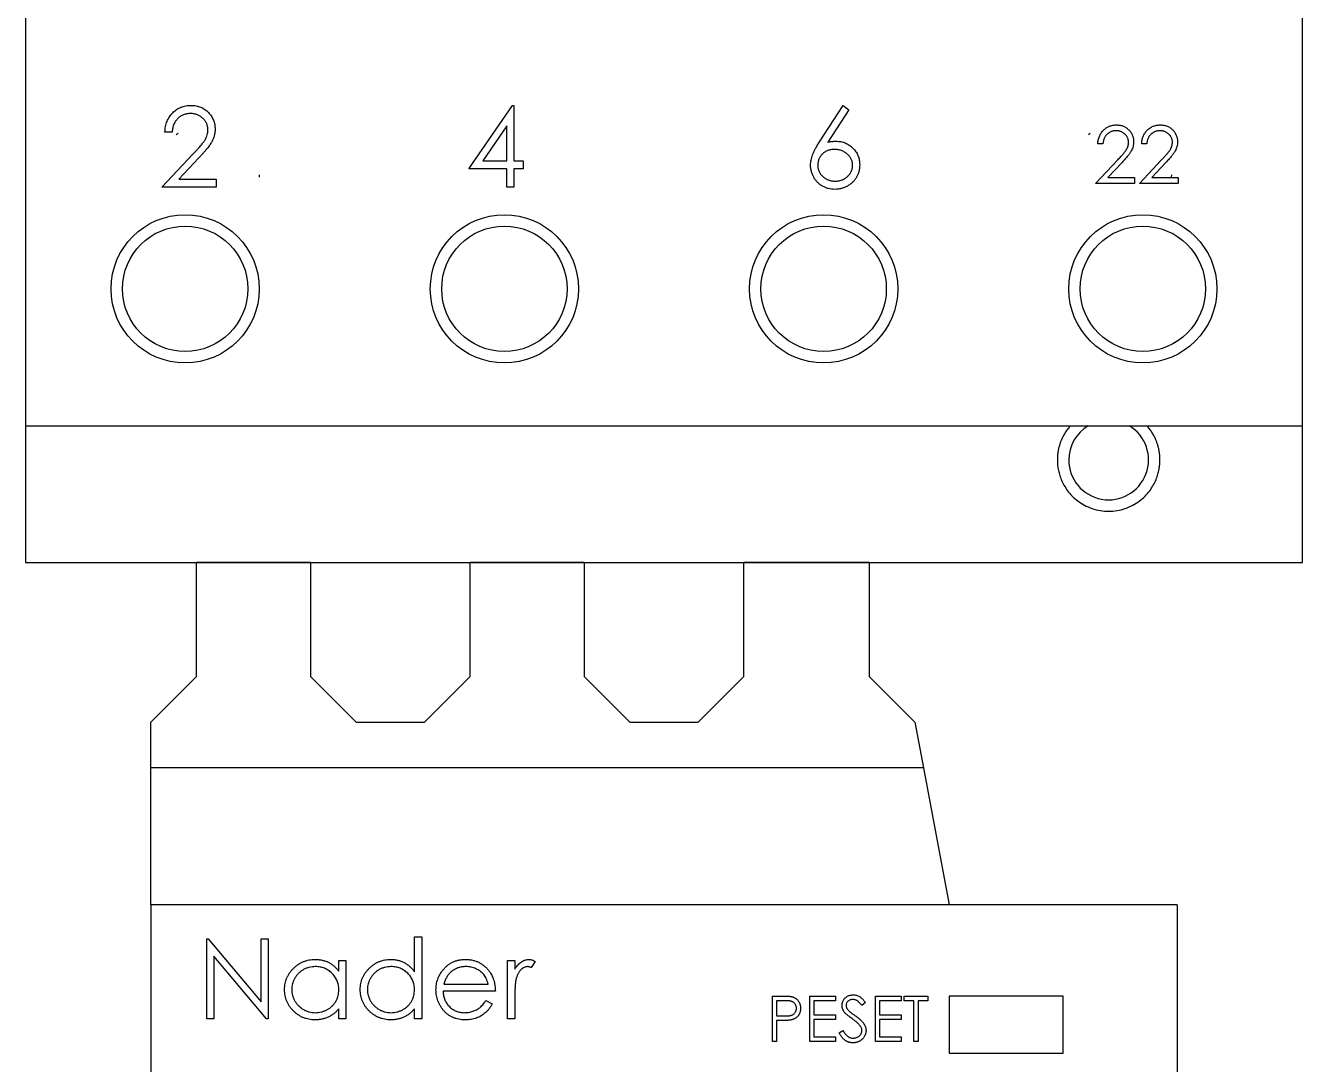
# Model space of a CAD drawing. Extents: x 416820 to 417520, y 334220 to 335520.
# Drawn here: x 417085.1 to 417141.1, y 334726 to 334771.5 of the extents above; entities that cross this region are included whole.
import ezdxf

# ---------------------------------------------------------------- set-up
doc = ezdxf.new("R2010")
doc.units = 0
doc.header["$MEASUREMENT"] = 0
doc.linetypes.add('ACAD_ISO07W100', pattern=[3, 0, -3])
doc.layers.add('PV-1378', color=7, linetype='Continuous')
doc.layers.add('PV-261', color=7, linetype='Continuous')

# ---------------------------------------------------------------- blocks, each defined once
blk = doc.blocks.new('Manufacturer上海良信PartName接触器SeriesNDC1ShellFrameLimitingCurrentRemarkPartTypeMinCurrent25.1MaxCurrent38Poles3PMinPower0MaxPower0LibType3DelFlgfalseUpdateDate2023-01-0100000')
at = {"linetype": 'ACAD_ISO07W100', "ltscale": 3}
for centre in [(-20, -25), (20, -25)]:
    blk.add_circle(centre, 2.25, dxfattribs=at)
at = {"layer": 'PV-1378'}
for p, q in [((-28, -10), (-28, -36)), ((28, -36), (28, -10)), ((-8.559, -24.741), (-6.648, -21.959)), ((-6.648, -21.959), (-6.585, -21.959)), ((-6.585, -21.959), (-6.585, -24.382)), ((6.819, -23.556), (7.864, -21.959)), ((8.106, -22.149), (7.181, -23.564)), ((7.864, -21.959), (8.106, -22.149)), ((-6.899, -22.862), (-7.942, -24.382)), ((-6.899, -24.382), (-6.899, -22.862)), ((-21.572, -23.126), (-21.886, -23.126)), ((19.25, -23.649), (19.026, -23.649)), ((21.173, -23.649), (20.949, -23.649)), ((-22.021, -25.549), (-20.663, -24.101)), ((-20.395, -24.256), (-21.271, -25.19)), ((-7.942, -24.382), (-6.899, -24.382)), ((-6.585, -24.382), (-6.181, -24.382)), ((-6.181, -24.382), (-6.181, -24.741)), ((18.93, -25.379), (19.899, -24.345)), ((20.091, -24.455), (19.465, -25.123)), ((20.853, -25.379), (21.822, -24.345)), ((22.014, -24.455), (21.388, -25.123)), ((-21.271, -25.19), (-19.642, -25.19)), ((-19.642, -25.19), (-19.642, -25.549)), ((-6.899, -24.741), (-8.559, -24.741)), ((-6.899, -25.549), (-6.899, -24.741)), ((-6.181, -24.741), (-6.585, -24.741)), ((-6.585, -24.741), (-6.585, -25.549)), ((19.465, -25.123), (20.629, -25.123)), ((20.629, -25.123), (20.629, -25.379)), ((21.388, -25.123), (22.552, -25.123)), ((22.552, -25.123), (22.552, -25.379)), ((-19.642, -25.549), (-22.021, -25.549)), ((-6.585, -25.549), (-6.899, -25.549)), ((20.629, -25.379), (18.93, -25.379)), ((22.552, -25.379), (20.853, -25.379)), ((-28, -36), (28, -36)), ((-28, -36), (-28, -42)), ((28, -42), (28, -36)), ((-28, -42), (28, -42))]:
    blk.add_line(p, q, dxfattribs=at)
for centre, radius in [((-21, -30), 3.25), ((-7, -30), 3.25), ((7, -30), 3.25), ((21, -30), 3.25), ((-21, -30), 2.75), ((-7, -30), 2.75), ((7, -30), 2.75), ((21, -30), 2.75)]:
    blk.add_circle(centre, radius, dxfattribs=at)
for start, end in [(121.0027, 180), (180, 58.9973)]:
    blk.add_arc((19.5, -37.5), 1.75, start, end, dxfattribs=at)
for points, knots in [([(-21.886, -23.126), (-21.884, -23.084), (-21.88, -23.002), (-21.861, -22.883), (-21.834, -22.769), (-21.796, -22.661), (-21.749, -22.559), (-21.692, -22.462), (-21.625, -22.371), (-21.549, -22.286), (-21.466, -22.209), (-21.377, -22.143), (-21.283, -22.086), (-21.185, -22.039), (-21.081, -22.004), (-20.973, -21.978), (-20.86, -21.962), (-20.784, -21.96), (-20.745, -21.959)], [0, 0, 0, 0, 0.068791, 0.135103, 0.198979, 0.261904, 0.323495, 0.385195, 0.446969, 0.509765, 0.572251, 0.633405, 0.693251, 0.752583, 0.812579, 0.873275, 0.93555, 1, 1, 1, 1]), ([(-20.761, -22.318), (-20.788, -22.319), (-20.842, -22.32), (-20.921, -22.33), (-20.996, -22.347), (-21.068, -22.37), (-21.136, -22.4), (-21.201, -22.437), (-21.262, -22.48), (-21.32, -22.53), (-21.373, -22.585), (-21.419, -22.647), (-21.46, -22.714), (-21.495, -22.786), (-21.524, -22.863), (-21.546, -22.946), (-21.563, -23.034), (-21.569, -23.095), (-21.572, -23.126)], [0, 0, 0, 0, 0.064439, 0.126547, 0.186887, 0.245878, 0.304041, 0.362191, 0.420976, 0.48066, 0.5406, 0.600689, 0.661936, 0.724443, 0.789038, 0.856314, 0.926352, 1, 1, 1, 1]), ([(-20.001, -23.028), (-20.002, -23.004), (-20.003, -22.957), (-20.014, -22.888), (-20.031, -22.821), (-20.055, -22.757), (-20.087, -22.696), (-20.125, -22.637), (-20.169, -22.58), (-20.221, -22.527), (-20.277, -22.478), (-20.337, -22.435), (-20.4, -22.399), (-20.466, -22.37), (-20.535, -22.347), (-20.608, -22.33), (-20.683, -22.32), (-20.734, -22.319), (-20.761, -22.318)], [0, 0, 0, 0, 0.061965, 0.122122, 0.180988, 0.239933, 0.299906, 0.359989, 0.421776, 0.486576, 0.551535, 0.615018, 0.677259, 0.73973, 0.80305, 0.866495, 0.931973, 1, 1, 1, 1]), ([(-20.745, -21.959), (-20.706, -21.96), (-20.631, -21.962), (-20.521, -21.977), (-20.416, -22.001), (-20.317, -22.034), (-20.224, -22.079), (-20.136, -22.133), (-20.053, -22.195), (-19.979, -22.268), (-19.91, -22.346), (-19.851, -22.43), (-19.8, -22.516), (-19.758, -22.606), (-19.727, -22.7), (-19.704, -22.796), (-19.69, -22.897), (-19.688, -22.965), (-19.687, -23)], [0, 0, 0, 0, 0.0694755, 0.1365168, 0.2007888, 0.2638297, 0.325735, 0.3872907, 0.4495092, 0.5129678, 0.5762752, 0.6375801, 0.6979026, 0.7571721, 0.8165985, 0.8766532, 0.9372896, 1, 1, 1, 1]), ([(19.026, -23.649), (19.027, -23.619), (19.03, -23.56), (19.044, -23.475), (19.063, -23.394), (19.09, -23.317), (19.124, -23.243), (19.164, -23.174), (19.212, -23.109), (19.267, -23.049), (19.326, -22.994), (19.39, -22.946), (19.457, -22.906), (19.527, -22.872), (19.601, -22.847), (19.678, -22.828), (19.758, -22.817), (19.813, -22.816), (19.841, -22.815)], [0, 0, 0, 0, 0.068791, 0.135103, 0.198979, 0.261904, 0.323495, 0.385195, 0.446969, 0.509765, 0.572251, 0.633405, 0.693251, 0.752583, 0.812579, 0.873275, 0.93555, 1, 1, 1, 1]), ([(19.841, -22.815), (19.869, -22.816), (19.923, -22.817), (20.001, -22.828), (20.076, -22.845), (20.147, -22.869), (20.213, -22.901), (20.276, -22.939), (20.335, -22.984), (20.388, -23.036), (20.437, -23.092), (20.479, -23.151), (20.516, -23.213), (20.546, -23.277), (20.568, -23.344), (20.585, -23.413), (20.594, -23.485), (20.596, -23.534), (20.596, -23.558)], [0, 0, 0, 0, 0.069475, 0.136517, 0.200789, 0.26383, 0.325735, 0.387291, 0.449509, 0.512968, 0.576275, 0.63758, 0.697903, 0.757172, 0.816599, 0.876653, 0.93729, 1, 1, 1, 1]), ([(20.949, -23.649), (20.95, -23.619), (20.953, -23.56), (20.967, -23.475), (20.986, -23.394), (21.013, -23.317), (21.047, -23.243), (21.088, -23.174), (21.136, -23.109), (21.19, -23.049), (21.249, -22.994), (21.313, -22.946), (21.38, -22.906), (21.45, -22.872), (21.524, -22.847), (21.601, -22.828), (21.682, -22.817), (21.736, -22.816), (21.764, -22.815)], [0, 0, 0, 0, 0.068791, 0.135103, 0.198979, 0.261904, 0.323495, 0.385195, 0.446969, 0.509765, 0.572251, 0.633405, 0.693251, 0.752583, 0.812579, 0.873275, 0.93555, 1, 1, 1, 1]), ([(21.764, -22.815), (21.792, -22.816), (21.846, -22.817), (21.924, -22.828), (21.999, -22.845), (22.07, -22.869), (22.136, -22.901), (22.199, -22.939), (22.258, -22.984), (22.311, -23.036), (22.36, -23.092), (22.402, -23.151), (22.439, -23.213), (22.469, -23.277), (22.491, -23.344), (22.508, -23.413), (22.517, -23.485), (22.519, -23.534), (22.52, -23.558)], [0, 0, 0, 0, 0.069475, 0.136517, 0.200789, 0.26383, 0.325735, 0.387291, 0.449509, 0.512968, 0.576275, 0.63758, 0.697903, 0.757172, 0.816599, 0.876653, 0.93729, 1, 1, 1, 1]), ([(-20.663, -24.101), (-20.63, -24.066), (-20.567, -24), (-20.477, -23.903), (-20.396, -23.813), (-20.324, -23.731), (-20.262, -23.654), (-20.208, -23.586), (-20.164, -23.523), (-20.116, -23.45), (-20.07, -23.362), (-20.03, -23.253), (-20.006, -23.141), (-20.003, -23.066), (-20.001, -23.028)], [0, 0, 0, 0, 0.110803, 0.212829, 0.306101, 0.390647, 0.466924, 0.534481, 0.593587, 0.644557, 0.7362, 0.825024, 0.911986, 1, 1, 1, 1]), ([(-19.687, -23), (-19.689, -23.049), (-19.692, -23.145), (-19.721, -23.287), (-19.766, -23.425), (-19.82, -23.536), (-19.874, -23.625), (-19.923, -23.698), (-19.981, -23.777), (-20.048, -23.862), (-20.122, -23.952), (-20.205, -24.049), (-20.297, -24.15), (-20.362, -24.22), (-20.395, -24.256)], [0, 0, 0, 0, 0.098702, 0.195672, 0.292422, 0.391343, 0.444462, 0.504229, 0.570352, 0.642546, 0.722288, 0.807921, 0.90047, 1, 1, 1, 1]), ([(19.83, -23.072), (19.81, -23.072), (19.772, -23.073), (19.715, -23.08), (19.662, -23.092), (19.61, -23.109), (19.561, -23.13), (19.515, -23.156), (19.471, -23.187), (19.43, -23.223), (19.393, -23.262), (19.36, -23.306), (19.331, -23.354), (19.305, -23.405), (19.285, -23.461), (19.269, -23.52), (19.257, -23.583), (19.252, -23.626), (19.25, -23.649)], [0, 0, 0, 0, 0.064439, 0.126547, 0.186887, 0.245878, 0.304041, 0.362191, 0.420976, 0.48066, 0.5406, 0.600689, 0.661936, 0.724443, 0.789038, 0.856314, 0.926352, 1, 1, 1, 1]), ([(20.372, -23.578), (20.372, -23.561), (20.371, -23.528), (20.363, -23.478), (20.351, -23.431), (20.334, -23.385), (20.311, -23.341), (20.284, -23.299), (20.252, -23.259), (20.215, -23.221), (20.175, -23.186), (20.132, -23.155), (20.087, -23.129), (20.04, -23.108), (19.991, -23.092), (19.939, -23.08), (19.885, -23.073), (19.848, -23.072), (19.83, -23.072)], [0, 0, 0, 0, 0.061965, 0.122122, 0.180988, 0.239933, 0.299906, 0.359989, 0.421776, 0.486576, 0.551535, 0.615018, 0.677259, 0.73973, 0.80305, 0.866495, 0.931973, 1, 1, 1, 1]), ([(21.753, -23.072), (21.733, -23.072), (21.695, -23.073), (21.638, -23.08), (21.585, -23.092), (21.533, -23.109), (21.484, -23.13), (21.438, -23.156), (21.395, -23.187), (21.354, -23.223), (21.316, -23.262), (21.283, -23.306), (21.254, -23.354), (21.228, -23.405), (21.208, -23.461), (21.192, -23.52), (21.18, -23.583), (21.176, -23.626), (21.173, -23.649)], [0, 0, 0, 0, 0.064439, 0.126547, 0.186887, 0.245878, 0.304041, 0.362191, 0.420976, 0.48066, 0.5406, 0.600689, 0.661936, 0.724443, 0.789038, 0.856314, 0.926352, 1, 1, 1, 1]), ([(22.295, -23.578), (22.295, -23.561), (22.294, -23.528), (22.286, -23.478), (22.274, -23.431), (22.257, -23.385), (22.234, -23.341), (22.207, -23.299), (22.175, -23.259), (22.138, -23.221), (22.098, -23.186), (22.056, -23.155), (22.011, -23.129), (21.963, -23.108), (21.914, -23.092), (21.862, -23.08), (21.808, -23.073), (21.772, -23.072), (21.753, -23.072)], [0, 0, 0, 0, 0.061965, 0.122122, 0.180988, 0.239933, 0.299906, 0.359989, 0.421776, 0.486576, 0.551535, 0.615018, 0.677259, 0.73973, 0.80305, 0.866495, 0.931973, 1, 1, 1, 1]), ([(6.428, -24.573), (6.429, -24.537), (6.432, -24.463), (6.449, -24.352), (6.476, -24.238), (6.506, -24.141), (6.538, -24.062), (6.565, -23.998), (6.598, -23.932), (6.633, -23.862), (6.674, -23.79), (6.718, -23.715), (6.767, -23.637), (6.802, -23.584), (6.819, -23.556)], [0, 0, 0, 0, 0.097818, 0.199726, 0.305276, 0.415811, 0.474472, 0.537274, 0.603657, 0.674299, 0.749834, 0.828598, 0.912378, 1, 1, 1, 1]), ([(7.478, -23.889), (7.451, -23.89), (7.399, -23.891), (7.323, -23.9), (7.25, -23.917), (7.181, -23.938), (7.116, -23.967), (7.056, -24.002), (6.998, -24.044), (6.946, -24.091), (6.898, -24.143), (6.857, -24.198), (6.821, -24.256), (6.792, -24.317), (6.77, -24.38), (6.754, -24.446), (6.745, -24.515), (6.743, -24.562), (6.742, -24.586)], [0, 0, 0, 0, 0.070599, 0.137901, 0.203196, 0.26679, 0.329106, 0.390654, 0.452653, 0.515748, 0.577926, 0.63893, 0.698351, 0.757296, 0.816394, 0.876267, 0.936817, 1, 1, 1, 1]), ([(7.181, -23.564), (7.243, -23.554), (7.363, -23.535), (7.484, -23.531), (7.544, -23.53)], [0, 0, 0, 0, 0.512659, 1, 1, 1, 1]), ([(8.268, -24.586), (8.267, -24.562), (8.266, -24.515), (8.254, -24.446), (8.237, -24.38), (8.212, -24.316), (8.178, -24.256), (8.138, -24.198), (8.091, -24.143), (8.037, -24.091), (7.978, -24.044), (7.915, -24.002), (7.85, -23.967), (7.782, -23.938), (7.71, -23.917), (7.635, -23.9), (7.557, -23.891), (7.505, -23.89), (7.478, -23.889)], [0, 0, 0, 0, 0.061138, 0.119994, 0.178225, 0.236256, 0.294929, 0.354716, 0.41673, 0.480664, 0.545832, 0.609758, 0.672971, 0.736017, 0.799839, 0.864775, 0.931088, 1, 1, 1, 1]), ([(7.544, -23.53), (7.579, -23.531), (7.649, -23.533), (7.752, -23.547), (7.851, -23.57), (7.945, -23.603), (8.035, -23.646), (8.122, -23.697), (8.204, -23.759), (8.281, -23.828), (8.351, -23.905), (8.413, -23.986), (8.466, -24.072), (8.508, -24.163), (8.541, -24.258), (8.565, -24.357), (8.579, -24.461), (8.581, -24.531), (8.582, -24.567)], [0, 0, 0, 0, 0.0652308, 0.1284049, 0.1900671, 0.2509434, 0.3115458, 0.3728628, 0.4350237, 0.4990717, 0.5630911, 0.6255101, 0.68668, 0.7472825, 0.8085635, 0.8707421, 0.934341, 1, 1, 1, 1]), ([(19.899, -24.345), (19.923, -24.32), (19.968, -24.273), (20.032, -24.204), (20.09, -24.139), (20.141, -24.08), (20.186, -24.026), (20.225, -23.977), (20.256, -23.932), (20.29, -23.88), (20.323, -23.817), (20.352, -23.739), (20.369, -23.659), (20.371, -23.606), (20.372, -23.578)], [0, 0, 0, 0, 0.110803, 0.212829, 0.306101, 0.390647, 0.466924, 0.534481, 0.593587, 0.644557, 0.7362, 0.825024, 0.911986, 1, 1, 1, 1]), ([(20.596, -23.558), (20.595, -23.593), (20.593, -23.662), (20.572, -23.764), (20.54, -23.862), (20.502, -23.941), (20.463, -24.005), (20.428, -24.057), (20.387, -24.114), (20.339, -24.174), (20.286, -24.239), (20.227, -24.308), (20.161, -24.38), (20.115, -24.43), (20.091, -24.455)], [0, 0, 0, 0, 0.098702, 0.195672, 0.292422, 0.391343, 0.444462, 0.504229, 0.570352, 0.642546, 0.722288, 0.807921, 0.90047, 1, 1, 1, 1]), ([(21.822, -24.345), (21.846, -24.32), (21.891, -24.273), (21.955, -24.204), (22.013, -24.139), (22.065, -24.08), (22.109, -24.026), (22.148, -23.977), (22.179, -23.932), (22.213, -23.88), (22.246, -23.817), (22.275, -23.739), (22.292, -23.659), (22.294, -23.606), (22.295, -23.578)], [0, 0, 0, 0, 0.110803, 0.212829, 0.306101, 0.390647, 0.466924, 0.534481, 0.593587, 0.644557, 0.7362, 0.825024, 0.911986, 1, 1, 1, 1]), ([(22.52, -23.558), (22.518, -23.593), (22.516, -23.662), (22.495, -23.764), (22.463, -23.862), (22.425, -23.941), (22.386, -24.005), (22.351, -24.057), (22.31, -24.114), (22.262, -24.174), (22.209, -24.239), (22.15, -24.308), (22.084, -24.38), (22.038, -24.43), (22.014, -24.455)], [0, 0, 0, 0, 0.098702, 0.195672, 0.292422, 0.391343, 0.444462, 0.504229, 0.570352, 0.642546, 0.722288, 0.807921, 0.90047, 1, 1, 1, 1]), ([(7.488, -25.639), (7.441, -25.637), (7.348, -25.634), (7.211, -25.607), (7.079, -25.564), (6.953, -25.503), (6.837, -25.427), (6.733, -25.336), (6.642, -25.231), (6.566, -25.112), (6.505, -24.985), (6.46, -24.852), (6.434, -24.714), (6.43, -24.62), (6.428, -24.573)], [0, 0, 0, 0, 0.0843347, 0.1670523, 0.2495661, 0.3327405, 0.4159149, 0.497828, 0.5803726, 0.6646001, 0.7494667, 0.8325102, 0.9156393, 1, 1, 1, 1]), ([(6.742, -24.586), (6.743, -24.609), (6.744, -24.656), (6.755, -24.724), (6.772, -24.79), (6.798, -24.853), (6.828, -24.914), (6.868, -24.97), (6.912, -25.026), (6.965, -25.077), (7.022, -25.125), (7.082, -25.166), (7.145, -25.202), (7.212, -25.23), (7.281, -25.252), (7.353, -25.268), (7.428, -25.278), (7.479, -25.279), (7.505, -25.28)], [0, 0, 0, 0, 0.061842, 0.121262, 0.180746, 0.239231, 0.298308, 0.358183, 0.420359, 0.484792, 0.549938, 0.613718, 0.676681, 0.739154, 0.8022, 0.86674, 0.93205, 1, 1, 1, 1]), ([(8.582, -24.567), (8.581, -24.616), (8.578, -24.712), (8.55, -24.853), (8.507, -24.986), (8.445, -25.111), (8.368, -25.227), (8.274, -25.33), (8.166, -25.422), (8.045, -25.498), (7.914, -25.561), (7.777, -25.606), (7.634, -25.634), (7.537, -25.637), (7.488, -25.639)], [0, 0, 0, 0, 0.085948, 0.169125, 0.250399, 0.33229, 0.413364, 0.494172, 0.576022, 0.660757, 0.745783, 0.830044, 0.914028, 1, 1, 1, 1]), ([(7.505, -25.28), (7.531, -25.279), (7.582, -25.278), (7.657, -25.268), (7.729, -25.252), (7.798, -25.23), (7.865, -25.202), (7.928, -25.167), (7.988, -25.125), (8.045, -25.077), (8.097, -25.026), (8.143, -24.971), (8.181, -24.913), (8.213, -24.853), (8.238, -24.79), (8.255, -24.724), (8.266, -24.656), (8.267, -24.609), (8.268, -24.586)], [0, 0, 0, 0, 0.067962, 0.133283, 0.197835, 0.260892, 0.323377, 0.38635, 0.449638, 0.514795, 0.57924, 0.641814, 0.701359, 0.760727, 0.819222, 0.878716, 0.938147, 1, 1, 1, 1])]:
    blk.add_open_spline(points, degree=3, knots=knots, dxfattribs=at)
for points, weights in [([(17.823, -36), (17.418, -36.453), (17.25, -36.992), (17.25, -37.5)], [0.6, 0.682404531833, 0.815737865167, 1]), ([(21.75, -37.5), (21.75, -36.992), (21.582, -36.453), (21.177, -36)], [1, 0.815737865167, 0.682404531833, 0.6]), ([(17.25, -37.5), (17.25, -42), (21.75, -42), (21.75, -37.5)], [1, 0.333333333333, 0.333333333333, 1])]:
    blk.add_rational_spline(points, weights, degree=3, dxfattribs=at)
blk = doc.blocks.new('Manufacturer上海良信PartName热继电器SeriesNDR2-38ShellFrameLimitingCurrentRemarkPartTypeMinCurrent1MaxCurrent38Poles3PMinPower0MaxPower0LibType3DelFlgfalseUpdateDate2023-01-0100000')
at = {"layer": 'PV-261'}
for p, q in [((-15.5, 32.5), (-20.5, 32.5)), ((-20.5, 27.5), (-20.5, 32.5)), ((-15.5, 32.5), (-15.5, 27.5)), ((-3.5, 32.5), (-8.5, 32.5)), ((-8.5, 27.5), (-8.5, 32.5)), ((-3.5, 32.5), (-3.5, 27.5)), ((9, 32.5), (3.5, 32.5)), ((3.5, 27.5), (3.5, 32.5)), ((9, 32.5), (9, 27.5)), ((-22.5, 25.5), (-20.5, 27.5)), ((-15.5, 27.5), (-13.5, 25.5)), ((-10.5, 25.5), (-8.5, 27.5)), ((-3.5, 27.5), (-1.5, 25.5)), ((1.5, 25.5), (3.5, 27.5)), ((9, 27.5), (11, 25.5)), ((-22.5, 23.5), (-22.5, 25.5)), ((-13.5, 25.5), (-10.5, 25.5)), ((-1.5, 25.5), (1.5, 25.5)), ((11, 25.5), (11.375, 23.5)), ((11.375, 23.5), (-22.5, 23.5)), ((-22.5, 17.5), (-22.5, 23.5)), ((11.375, 23.5), (12.5, 17.5)), ((22.5, 17.5), (-22.5, 17.5)), ((-22.5, 17.5), (-22.5, -2.5)), ((22.5, 17.5), (22.5, -2.5)), ((-20.051, 12.5), (-20.051, 16)), ((-20.051, 16), (-19.985, 16)), ((-19.985, 16), (-17.673, 13.245)), ((-17.673, 13.245), (-17.673, 16)), ((-17.673, 16), (-17.359, 16)), ((-17.359, 16), (-17.359, 12.5)), ((-10.942, 16.09), (-10.628, 16.09)), ((-10.942, 14.563), (-10.942, 16.09)), ((-10.628, 16.09), (-10.628, 12.5)), ((-17.43, 12.5), (-19.737, 15.248)), ((-19.737, 15.248), (-19.737, 12.5)), ((-14.263, 15.058), (-13.949, 15.058)), ((-14.263, 14.584), (-14.263, 15.058)), ((-13.949, 15.058), (-13.949, 12.5)), ((-6.859, 12.5), (-6.859, 15.058)), ((-6.859, 15.058), (-6.545, 15.058)), ((-6.545, 15.058), (-6.545, 14.681)), ((-5.647, 15.015), (-5.82, 14.743)), ((-9.653, 14.026), (-7.712, 14.026)), ((-7.397, 13.712), (-9.686, 13.712)), ((4.756, 11.5), (4.756, 13.5)), ((4.756, 13.5), (5.149, 13.5)), ((6.397, 11.5), (6.397, 13.5)), ((6.397, 13.5), (7.526, 13.5)), ((7.526, 13.5), (7.526, 13.295)), ((9.269, 13.5), (10.397, 13.5)), ((9.269, 11.5), (9.269, 13.5)), ((10.397, 13.5), (10.397, 13.295)), ((10.526, 13.295), (10.526, 13.5)), ((10.526, 13.5), (11.577, 13.5)), ((11.577, 13.5), (11.577, 13.295)), ((12.5, 13.5), (12.5, 11)), ((17.5, 13.5), (12.5, 13.5)), ((17.5, 11), (17.5, 13.5)), ((-14.263, 12.5), (-14.263, 12.942)), ((-10.942, 12.5), (-10.942, 12.942)), ((-7.811, 13.308), (-7.532, 13.161)), ((-6.545, 13.36), (-6.545, 12.5)), ((5.302, 13.295), (4.936, 13.295)), ((4.936, 13.295), (4.936, 12.628)), ((7.526, 13.295), (6.577, 13.295)), ((6.577, 13.295), (6.577, 12.679)), ((8.833, 13.213), (8.671, 13.09)), ((10.397, 13.295), (9.449, 13.295)), ((9.449, 13.295), (9.449, 12.679)), ((10.962, 13.295), (10.526, 13.295)), ((10.962, 11.5), (10.962, 13.295)), ((11.577, 13.295), (11.141, 13.295)), ((11.141, 13.295), (11.141, 11.5)), ((-19.737, 12.5), (-20.051, 12.5)), ((-17.359, 12.5), (-17.43, 12.5)), ((-13.949, 12.5), (-14.263, 12.5)), ((-10.628, 12.5), (-10.942, 12.5)), ((-6.545, 12.5), (-6.859, 12.5)), ((4.936, 12.628), (5.286, 12.624)), ((5.079, 12.423), (4.936, 12.423)), ((4.936, 12.423), (4.936, 11.5)), ((6.577, 12.679), (7.526, 12.679)), ((6.577, 12.474), (6.577, 11.705)), ((7.526, 12.474), (6.577, 12.474)), ((7.526, 12.679), (7.526, 12.474)), ((9.449, 12.679), (10.397, 12.679)), ((10.397, 12.474), (9.449, 12.474)), ((9.449, 12.474), (9.449, 11.705)), ((10.397, 12.679), (10.397, 12.474)), ((7.679, 11.886), (7.849, 11.987)), ((4.936, 11.5), (4.756, 11.5)), ((7.526, 11.5), (6.397, 11.5)), ((6.577, 11.705), (7.526, 11.705)), ((7.526, 11.705), (7.526, 11.5)), ((10.397, 11.5), (9.269, 11.5)), ((9.449, 11.705), (10.397, 11.705)), ((10.397, 11.705), (10.397, 11.5)), ((11.141, 11.5), (10.962, 11.5)), ((12.5, 11), (17.5, 11))]:
    blk.add_line(p, q, dxfattribs=at)
for points, knots in [([(-16.641, 13.786), (-16.64, 13.83), (-16.637, 13.918), (-16.619, 14.048), (-16.588, 14.172), (-16.544, 14.291), (-16.488, 14.406), (-16.42, 14.515), (-16.34, 14.62), (-16.248, 14.718), (-16.148, 14.808), (-16.041, 14.886), (-15.93, 14.954), (-15.813, 15.008), (-15.691, 15.051), (-15.564, 15.081), (-15.433, 15.099), (-15.343, 15.101), (-15.298, 15.103)], [0, 0, 0, 0, 0.063775, 0.126079, 0.186904, 0.247574, 0.308003, 0.369132, 0.432033, 0.496791, 0.561611, 0.624914, 0.686726, 0.748079, 0.809582, 0.871631, 0.934886, 1, 1, 1, 1]), ([(-15.293, 14.788), (-15.339, 14.787), (-15.43, 14.784), (-15.563, 14.758), (-15.69, 14.717), (-15.811, 14.659), (-15.924, 14.587), (-16.025, 14.5), (-16.114, 14.4), (-16.19, 14.288), (-16.251, 14.168), (-16.294, 14.042), (-16.323, 13.914), (-16.325, 13.826), (-16.327, 13.782)], [0, 0, 0, 0, 0.085921, 0.169593, 0.252476, 0.336244, 0.419505, 0.502036, 0.584775, 0.669846, 0.754185, 0.836658, 0.91801, 1, 1, 1, 1]), ([(-15.298, 15.103), (-15.245, 15.101), (-15.143, 15.098), (-14.993, 15.075), (-14.852, 15.035), (-14.717, 14.981), (-14.59, 14.91), (-14.471, 14.819), (-14.36, 14.711), (-14.296, 14.627), (-14.263, 14.584)], [0, 0, 0, 0, 0.129862, 0.254654, 0.376015, 0.495255, 0.614798, 0.738106, 0.865196, 1, 1, 1, 1]), ([(-14.263, 13.773), (-14.264, 13.809), (-14.266, 13.878), (-14.28, 13.98), (-14.303, 14.078), (-14.335, 14.171), (-14.378, 14.26), (-14.429, 14.345), (-14.49, 14.424), (-14.56, 14.499), (-14.636, 14.566), (-14.716, 14.627), (-14.802, 14.676), (-14.892, 14.717), (-14.986, 14.75), (-15.085, 14.772), (-15.188, 14.787), (-15.258, 14.788), (-15.293, 14.788)], [0, 0, 0, 0, 0.065634, 0.129188, 0.191219, 0.251913, 0.312507, 0.373494, 0.435152, 0.498741, 0.562095, 0.624187, 0.685476, 0.746097, 0.807612, 0.869967, 0.933951, 1, 1, 1, 1]), ([(-13.321, 13.786), (-13.319, 13.83), (-13.317, 13.918), (-13.298, 14.048), (-13.267, 14.172), (-13.224, 14.291), (-13.168, 14.406), (-13.1, 14.515), (-13.02, 14.62), (-12.928, 14.718), (-12.828, 14.808), (-12.721, 14.886), (-12.61, 14.954), (-12.492, 15.008), (-12.371, 15.051), (-12.244, 15.081), (-12.112, 15.099), (-12.023, 15.101), (-11.977, 15.103)], [0, 0, 0, 0, 0.063775, 0.126079, 0.186904, 0.247574, 0.308003, 0.369132, 0.432033, 0.496791, 0.561611, 0.624914, 0.686726, 0.748079, 0.809582, 0.871631, 0.934886, 1, 1, 1, 1]), ([(-11.973, 14.788), (-12.019, 14.787), (-12.109, 14.784), (-12.243, 14.758), (-12.37, 14.717), (-12.491, 14.659), (-12.603, 14.587), (-12.704, 14.5), (-12.794, 14.4), (-12.869, 14.288), (-12.93, 14.168), (-12.974, 14.042), (-13.002, 13.914), (-13.005, 13.826), (-13.006, 13.782)], [0, 0, 0, 0, 0.085921, 0.169593, 0.252476, 0.336244, 0.419505, 0.502036, 0.584775, 0.669846, 0.754185, 0.836658, 0.91801, 1, 1, 1, 1]), ([(-11.977, 15.103), (-11.925, 15.101), (-11.822, 15.098), (-11.673, 15.072), (-11.531, 15.029), (-11.396, 14.97), (-11.27, 14.893), (-11.151, 14.8), (-11.041, 14.689), (-10.976, 14.605), (-10.942, 14.563)], [0, 0, 0, 0, 0.128884, 0.252985, 0.37421, 0.494102, 0.614753, 0.738511, 0.866243, 1, 1, 1, 1]), ([(-10.942, 13.773), (-10.943, 13.809), (-10.945, 13.878), (-10.96, 13.98), (-10.983, 14.078), (-11.015, 14.171), (-11.057, 14.26), (-11.109, 14.345), (-11.17, 14.424), (-11.239, 14.499), (-11.315, 14.566), (-11.396, 14.627), (-11.482, 14.676), (-11.572, 14.717), (-11.666, 14.75), (-11.765, 14.772), (-11.867, 14.787), (-11.937, 14.788), (-11.973, 14.788)], [0, 0, 0, 0, 0.065634, 0.129188, 0.191219, 0.251913, 0.312507, 0.373494, 0.435152, 0.498741, 0.562095, 0.624187, 0.685476, 0.746097, 0.807612, 0.869967, 0.933951, 1, 1, 1, 1]), ([(-10, 13.772), (-9.999, 13.811), (-9.997, 13.889), (-9.984, 14.004), (-9.96, 14.116), (-9.928, 14.225), (-9.886, 14.331), (-9.836, 14.433), (-9.775, 14.532), (-9.729, 14.594), (-9.706, 14.626)], [0, 0, 0, 0, 0.128045, 0.253768, 0.377428, 0.500551, 0.623296, 0.746578, 0.872348, 1, 1, 1, 1]), ([(-9.706, 14.626), (-9.674, 14.664), (-9.611, 14.738), (-9.506, 14.836), (-9.392, 14.918), (-9.27, 14.986), (-9.14, 15.038), (-9.002, 15.076), (-8.856, 15.098), (-8.757, 15.101), (-8.706, 15.103)], [0, 0, 0, 0, 0.128835, 0.253589, 0.374643, 0.49534, 0.616325, 0.739759, 0.866842, 1, 1, 1, 1]), ([(-8.69, 14.788), (-8.721, 14.788), (-8.783, 14.787), (-8.874, 14.775), (-8.962, 14.756), (-9.047, 14.73), (-9.127, 14.696), (-9.205, 14.655), (-9.279, 14.606), (-9.325, 14.568), (-9.349, 14.549)], [0, 0, 0, 0, 0.131092, 0.259141, 0.384162, 0.505992, 0.629098, 0.750669, 0.874039, 1, 1, 1, 1]), ([(-8.706, 15.103), (-8.653, 15.101), (-8.55, 15.099), (-8.4, 15.074), (-8.258, 15.035), (-8.125, 14.98), (-7.999, 14.909), (-7.882, 14.82), (-7.772, 14.718), (-7.708, 14.639), (-7.676, 14.599)], [0, 0, 0, 0, 0.13204, 0.259033, 0.38188, 0.502258, 0.622752, 0.744743, 0.870109, 1, 1, 1, 1]), ([(-7.712, 14.026), (-7.723, 14.067), (-7.745, 14.147), (-7.791, 14.259), (-7.843, 14.357), (-7.905, 14.443), (-7.975, 14.519), (-8.056, 14.585), (-8.146, 14.645), (-8.246, 14.695), (-8.351, 14.737), (-8.462, 14.766), (-8.575, 14.786), (-8.651, 14.788), (-8.69, 14.788)], [0, 0, 0, 0, 0.09624, 0.185231, 0.267501, 0.3444, 0.419595, 0.496891, 0.576638, 0.660268, 0.745387, 0.83004, 0.914474, 1, 1, 1, 1]), ([(-7.676, 14.599), (-7.654, 14.569), (-7.61, 14.509), (-7.554, 14.411), (-7.506, 14.308), (-7.468, 14.199), (-7.437, 14.085), (-7.415, 13.966), (-7.401, 13.84), (-7.399, 13.755), (-7.397, 13.712)], [0, 0, 0, 0, 0.1185218, 0.2362548, 0.3561744, 0.4772497, 0.6015399, 0.7296184, 0.8621583, 1, 1, 1, 1]), ([(-6.545, 14.681), (-6.522, 14.716), (-6.477, 14.783), (-6.404, 14.872), (-6.328, 14.945), (-6.25, 15.004), (-6.17, 15.048), (-6.089, 15.08), (-6.005, 15.099), (-5.949, 15.101), (-5.921, 15.103)], [0, 0, 0, 0, 0.160059, 0.306112, 0.438367, 0.560541, 0.675317, 0.786114, 0.892842, 1, 1, 1, 1]), ([(-5.98, 14.788), (-6.006, 14.787), (-6.057, 14.783), (-6.133, 14.756), (-6.206, 14.713), (-6.264, 14.665), (-6.309, 14.618), (-6.341, 14.577), (-6.371, 14.532), (-6.399, 14.482), (-6.424, 14.427), (-6.448, 14.368), (-6.47, 14.304), (-6.482, 14.26), (-6.489, 14.237)], [0, 0, 0, 0, 0.093807, 0.191338, 0.295191, 0.410312, 0.47193, 0.536425, 0.603119, 0.674118, 0.749332, 0.828283, 0.91204, 1, 1, 1, 1]), ([(-5.82, 14.743), (-5.835, 14.75), (-5.864, 14.762), (-5.906, 14.778), (-5.944, 14.786), (-5.969, 14.788), (-5.98, 14.788)], [0, 0, 0, 0, 0.295139, 0.56023, 0.794983, 1, 1, 1, 1]), ([(-5.921, 15.103), (-5.899, 15.101), (-5.854, 15.099), (-5.786, 15.082), (-5.716, 15.054), (-5.671, 15.028), (-5.647, 15.015)], [0, 0, 0, 0, 0.225278, 0.463523, 0.720324, 1, 1, 1, 1]), ([(-9.349, 14.549), (-9.365, 14.534), (-9.399, 14.503), (-9.444, 14.45), (-9.487, 14.394), (-9.527, 14.331), (-9.563, 14.262), (-9.597, 14.188), (-9.627, 14.109), (-9.644, 14.054), (-9.653, 14.026)], [0, 0, 0, 0, 0.109984, 0.22258, 0.3385, 0.458709, 0.585535, 0.717518, 0.854667, 1, 1, 1, 1]), ([(-6.489, 14.237), (-6.494, 14.217), (-6.504, 14.172), (-6.514, 14.097), (-6.524, 14.008), (-6.531, 13.905), (-6.538, 13.788), (-6.542, 13.658), (-6.545, 13.513), (-6.545, 13.412), (-6.545, 13.36)], [0, 0, 0, 0, 0.070855, 0.156938, 0.2586, 0.375891, 0.508166, 0.656238, 0.820177, 1, 1, 1, 1]), ([(-15.307, 12.455), (-15.353, 12.456), (-15.442, 12.459), (-15.573, 12.478), (-15.699, 12.508), (-15.82, 12.55), (-15.936, 12.605), (-16.047, 12.672), (-16.153, 12.751), (-16.252, 12.842), (-16.343, 12.94), (-16.423, 13.045), (-16.49, 13.156), (-16.546, 13.272), (-16.589, 13.393), (-16.619, 13.519), (-16.637, 13.651), (-16.64, 13.74), (-16.641, 13.786)], [0, 0, 0, 0, 0.06462, 0.127433, 0.189004, 0.24993, 0.310668, 0.372329, 0.434939, 0.499576, 0.564191, 0.626735, 0.688109, 0.749294, 0.810331, 0.871901, 0.935046, 1, 1, 1, 1]), ([(-16.327, 13.782), (-16.325, 13.739), (-16.321, 13.652), (-16.295, 13.523), (-16.25, 13.397), (-16.188, 13.276), (-16.112, 13.163), (-16.023, 13.062), (-15.921, 12.974), (-15.808, 12.901), (-15.687, 12.842), (-15.561, 12.8), (-15.43, 12.774), (-15.341, 12.771), (-15.296, 12.769)], [0, 0, 0, 0, 0.0815893, 0.1628589, 0.2454837, 0.3308071, 0.4164934, 0.4998932, 0.5830482, 0.6671579, 0.7513119, 0.8337848, 0.9162565, 1, 1, 1, 1]), ([(-15.296, 12.769), (-15.251, 12.771), (-15.16, 12.774), (-15.027, 12.799), (-14.898, 12.841), (-14.774, 12.899), (-14.658, 12.971), (-14.555, 13.055), (-14.467, 13.153), (-14.393, 13.26), (-14.335, 13.378), (-14.293, 13.503), (-14.268, 13.636), (-14.264, 13.727), (-14.263, 13.773)], [0, 0, 0, 0, 0.0848024, 0.1686635, 0.2525519, 0.3382397, 0.4231027, 0.5055561, 0.5861757, 0.6671357, 0.7484992, 0.8304524, 0.9134557, 1, 1, 1, 1]), ([(-11.987, 12.455), (-12.032, 12.456), (-12.121, 12.459), (-12.252, 12.478), (-12.378, 12.508), (-12.5, 12.55), (-12.615, 12.605), (-12.726, 12.672), (-12.832, 12.751), (-12.931, 12.842), (-13.023, 12.94), (-13.103, 13.045), (-13.169, 13.156), (-13.225, 13.272), (-13.268, 13.393), (-13.298, 13.519), (-13.317, 13.651), (-13.319, 13.74), (-13.321, 13.786)], [0, 0, 0, 0, 0.06462, 0.127433, 0.189004, 0.24993, 0.310668, 0.372329, 0.434939, 0.499576, 0.564191, 0.626735, 0.688109, 0.749294, 0.810331, 0.871901, 0.935046, 1, 1, 1, 1]), ([(-13.006, 13.782), (-13.005, 13.739), (-13.001, 13.652), (-12.974, 13.523), (-12.929, 13.397), (-12.868, 13.276), (-12.791, 13.163), (-12.702, 13.062), (-12.6, 12.974), (-12.487, 12.901), (-12.367, 12.842), (-12.24, 12.8), (-12.109, 12.774), (-12.021, 12.771), (-11.976, 12.769)], [0, 0, 0, 0, 0.081589, 0.162859, 0.245484, 0.330807, 0.416493, 0.499893, 0.583048, 0.667158, 0.751312, 0.833785, 0.916256, 1, 1, 1, 1]), ([(-11.976, 12.769), (-11.93, 12.771), (-11.84, 12.774), (-11.706, 12.799), (-11.577, 12.841), (-11.453, 12.899), (-11.338, 12.971), (-11.234, 13.055), (-11.147, 13.153), (-11.073, 13.26), (-11.015, 13.378), (-10.972, 13.503), (-10.947, 13.636), (-10.944, 13.727), (-10.942, 13.773)], [0, 0, 0, 0, 0.084802, 0.168664, 0.252552, 0.33824, 0.423103, 0.505556, 0.586176, 0.667136, 0.748499, 0.830452, 0.913456, 1, 1, 1, 1]), ([(-8.713, 12.455), (-8.763, 12.456), (-8.858, 12.459), (-8.998, 12.478), (-9.129, 12.509), (-9.253, 12.553), (-9.367, 12.611), (-9.474, 12.681), (-9.573, 12.763), (-9.661, 12.858), (-9.74, 12.959), (-9.81, 13.065), (-9.868, 13.175), (-9.916, 13.289), (-9.954, 13.405), (-9.981, 13.524), (-9.996, 13.647), (-9.999, 13.73), (-10, 13.772)], [0, 0, 0, 0, 0.071579, 0.139629, 0.204797, 0.268135, 0.329814, 0.391301, 0.453434, 0.516552, 0.579631, 0.641119, 0.701294, 0.76081, 0.819932, 0.87892, 0.938983, 1, 1, 1, 1]), ([(-9.686, 13.712), (-9.684, 13.678), (-9.681, 13.612), (-9.667, 13.515), (-9.645, 13.422), (-9.614, 13.335), (-9.576, 13.252), (-9.529, 13.174), (-9.474, 13.101), (-9.412, 13.032), (-9.344, 12.971), (-9.271, 12.917), (-9.194, 12.871), (-9.114, 12.834), (-9.029, 12.805), (-8.94, 12.785), (-8.848, 12.771), (-8.785, 12.77), (-8.753, 12.769)], [0, 0, 0, 0, 0.068385, 0.134476, 0.198391, 0.260753, 0.321829, 0.383037, 0.444653, 0.507398, 0.569825, 0.630778, 0.690929, 0.750945, 0.811049, 0.872331, 0.935004, 1, 1, 1, 1]), ([(5.149, 13.5), (5.176, 13.5), (5.227, 13.5), (5.301, 13.498), (5.369, 13.496), (5.429, 13.493), (5.483, 13.489), (5.529, 13.484), (5.569, 13.478), (5.593, 13.473), (5.604, 13.47)], [0, 0, 0, 0, 0.176956, 0.339055, 0.486318, 0.618781, 0.735619, 0.838742, 0.926457, 1, 1, 1, 1]), ([(5.604, 13.47), (5.618, 13.466), (5.645, 13.459), (5.685, 13.444), (5.722, 13.426), (5.758, 13.406), (5.791, 13.382), (5.823, 13.356), (5.853, 13.327), (5.88, 13.296), (5.906, 13.262), (5.927, 13.225), (5.946, 13.187), (5.961, 13.146), (5.973, 13.104), (5.981, 13.059), (5.986, 13.012), (5.987, 12.98), (5.987, 12.964)], [0, 0, 0, 0, 0.062481, 0.12349, 0.183411, 0.243153, 0.302127, 0.36171, 0.421842, 0.482932, 0.544552, 0.605681, 0.66768, 0.729984, 0.794551, 0.860346, 0.928907, 1, 1, 1, 1]), ([(7.808, 13.085), (7.808, 13.106), (7.81, 13.148), (7.822, 13.209), (7.842, 13.267), (7.87, 13.322), (7.905, 13.372), (7.946, 13.418), (7.995, 13.457), (8.049, 13.491), (8.108, 13.518), (8.17, 13.538), (8.234, 13.549), (8.278, 13.55), (8.3, 13.551)], [0, 0, 0, 0, 0.0837854, 0.1657799, 0.24628, 0.3274609, 0.408797, 0.4897152, 0.571376, 0.6555233, 0.7410195, 0.8265468, 0.9119889, 1, 1, 1, 1]), ([(8.3, 13.551), (8.324, 13.55), (8.371, 13.549), (8.44, 13.535), (8.506, 13.512), (8.56, 13.485), (8.601, 13.459), (8.633, 13.435), (8.666, 13.407), (8.699, 13.376), (8.732, 13.34), (8.765, 13.301), (8.8, 13.259), (8.822, 13.228), (8.833, 13.213)], [0, 0, 0, 0, 0.1072328, 0.2132518, 0.3188304, 0.4267935, 0.483646, 0.5436038, 0.6083076, 0.6771268, 0.7506856, 0.8287134, 0.9121903, 1, 1, 1, 1]), ([(-14.263, 12.942), (-14.298, 12.902), (-14.367, 12.824), (-14.483, 12.722), (-14.605, 12.638), (-14.734, 12.57), (-14.869, 12.518), (-15.01, 12.482), (-15.156, 12.459), (-15.257, 12.456), (-15.307, 12.455)], [0, 0, 0, 0, 0.134298, 0.262085, 0.38627, 0.507165, 0.6273, 0.748145, 0.87237, 1, 1, 1, 1]), ([(-10.942, 12.942), (-10.978, 12.902), (-11.047, 12.824), (-11.162, 12.722), (-11.285, 12.638), (-11.413, 12.57), (-11.548, 12.518), (-11.689, 12.482), (-11.836, 12.459), (-11.936, 12.456), (-11.987, 12.455)], [0, 0, 0, 0, 0.134298, 0.262085, 0.38627, 0.507165, 0.6273, 0.748145, 0.87237, 1, 1, 1, 1]), ([(-8.753, 12.769), (-8.721, 12.77), (-8.659, 12.771), (-8.567, 12.783), (-8.475, 12.802), (-8.386, 12.828), (-8.301, 12.859), (-8.221, 12.897), (-8.148, 12.939), (-8.08, 12.988), (-8.014, 13.047), (-7.949, 13.12), (-7.878, 13.207), (-7.834, 13.273), (-7.811, 13.308)], [0, 0, 0, 0, 0.082592, 0.163879, 0.245659, 0.327726, 0.40861, 0.485749, 0.559169, 0.630268, 0.705306, 0.792065, 0.889796, 1, 1, 1, 1]), ([(-7.532, 13.161), (-7.554, 13.122), (-7.598, 13.045), (-7.672, 12.94), (-7.75, 12.845), (-7.835, 12.763), (-7.925, 12.692), (-8.019, 12.629), (-8.12, 12.576), (-8.226, 12.532), (-8.338, 12.497), (-8.457, 12.473), (-8.583, 12.458), (-8.669, 12.456), (-8.713, 12.455)], [0, 0, 0, 0, 0.09337, 0.181661, 0.265874, 0.346355, 0.4246, 0.501903, 0.579992, 0.658443, 0.738672, 0.821894, 0.908801, 1, 1, 1, 1]), ([(5.286, 12.624), (5.303, 12.624), (5.336, 12.624), (5.384, 12.626), (5.428, 12.629), (5.469, 12.633), (5.506, 12.638), (5.539, 12.643), (5.569, 12.651), (5.604, 12.662), (5.643, 12.68), (5.685, 12.707), (5.721, 12.741), (5.752, 12.779), (5.777, 12.821), (5.795, 12.866), (5.806, 12.914), (5.807, 12.946), (5.808, 12.963)], [0, 0, 0, 0, 0.072538, 0.140034, 0.202496, 0.260575, 0.313228, 0.361583, 0.404878, 0.444127, 0.5164, 0.586507, 0.655085, 0.724384, 0.793974, 0.861638, 0.930111, 1, 1, 1, 1]), ([(5.808, 12.963), (5.807, 12.979), (5.806, 13.011), (5.795, 13.058), (5.777, 13.102), (5.752, 13.144), (5.722, 13.182), (5.687, 13.215), (5.647, 13.241), (5.61, 13.258), (5.577, 13.269), (5.549, 13.276), (5.516, 13.282), (5.48, 13.286), (5.441, 13.29), (5.398, 13.293), (5.351, 13.295), (5.319, 13.295), (5.302, 13.295)], [0, 0, 0, 0, 0.070044, 0.139238, 0.208197, 0.279173, 0.349987, 0.418354, 0.48761, 0.557411, 0.59533, 0.637964, 0.685913, 0.738185, 0.796103, 0.858517, 0.926658, 1, 1, 1, 1]), ([(5.987, 12.964), (5.987, 12.947), (5.986, 12.915), (5.981, 12.868), (5.973, 12.823), (5.961, 12.78), (5.946, 12.74), (5.928, 12.701), (5.906, 12.665), (5.882, 12.631), (5.854, 12.6), (5.823, 12.571), (5.79, 12.545), (5.755, 12.522), (5.717, 12.501), (5.676, 12.483), (5.633, 12.468), (5.603, 12.46), (5.588, 12.456)], [0, 0, 0, 0, 0.070119, 0.137192, 0.202016, 0.264631, 0.326117, 0.38601, 0.445812, 0.505298, 0.564633, 0.624283, 0.683902, 0.743953, 0.805388, 0.868388, 0.933084, 1, 1, 1, 1]), ([(7.919, 12.78), (7.911, 12.792), (7.893, 12.815), (7.87, 12.851), (7.851, 12.888), (7.835, 12.926), (7.823, 12.965), (7.814, 13.004), (7.809, 13.044), (7.808, 13.071), (7.808, 13.085)], [0, 0, 0, 0, 0.133507, 0.262559, 0.388264, 0.512667, 0.633722, 0.755394, 0.877553, 1, 1, 1, 1]), ([(8.28, 13.346), (8.26, 13.345), (8.22, 13.344), (8.163, 13.33), (8.112, 13.307), (8.069, 13.274), (8.032, 13.236), (8.006, 13.192), (7.99, 13.144), (7.988, 13.11), (7.987, 13.093)], [0, 0, 0, 0, 0.1430731, 0.275903, 0.4023709, 0.5284136, 0.6503564, 0.7658951, 0.8807741, 1, 1, 1, 1]), ([(7.987, 13.093), (7.987, 13.082), (7.988, 13.061), (7.994, 13.029), (8.002, 12.997), (8.015, 12.966), (8.033, 12.934), (8.056, 12.902), (8.085, 12.868), (8.107, 12.846), (8.119, 12.835)], [0, 0, 0, 0, 0.107285, 0.214746, 0.322939, 0.434116, 0.553412, 0.686073, 0.834256, 1, 1, 1, 1]), ([(8.671, 13.09), (8.661, 13.102), (8.642, 13.127), (8.614, 13.161), (8.587, 13.192), (8.56, 13.219), (8.535, 13.243), (8.511, 13.264), (8.488, 13.282), (8.459, 13.3), (8.423, 13.319), (8.377, 13.335), (8.329, 13.344), (8.297, 13.346), (8.28, 13.346)], [0, 0, 0, 0, 0.098469, 0.189629, 0.274184, 0.352183, 0.423199, 0.488551, 0.548473, 0.60144, 0.701198, 0.799592, 0.898545, 1, 1, 1, 1]), ([(5.588, 12.456), (5.576, 12.453), (5.548, 12.447), (5.503, 12.441), (5.45, 12.435), (5.39, 12.431), (5.323, 12.428), (5.248, 12.425), (5.166, 12.423), (5.109, 12.423), (5.079, 12.423)], [0, 0, 0, 0, 0.075173, 0.164746, 0.268017, 0.385912, 0.517789, 0.663691, 0.824413, 1, 1, 1, 1]), ([(8.247, 12.508), (8.226, 12.523), (8.186, 12.552), (8.13, 12.594), (8.079, 12.633), (8.035, 12.669), (7.997, 12.701), (7.965, 12.73), (7.94, 12.756), (7.926, 12.772), (7.919, 12.78)], [0, 0, 0, 0, 0.181535, 0.347082, 0.495568, 0.628357, 0.74552, 0.845831, 0.930782, 1, 1, 1, 1]), ([(8.119, 12.835), (8.123, 12.831), (8.134, 12.821), (8.153, 12.806), (8.178, 12.787), (8.208, 12.764), (8.245, 12.737), (8.288, 12.707), (8.336, 12.672), (8.37, 12.648), (8.388, 12.635)], [0, 0, 0, 0, 0.052594, 0.124952, 0.218094, 0.333502, 0.468789, 0.624938, 0.801683, 1, 1, 1, 1]), ([(8.608, 12.189), (8.599, 12.201), (8.58, 12.225), (8.548, 12.26), (8.51, 12.297), (8.468, 12.337), (8.419, 12.377), (8.367, 12.42), (8.309, 12.464), (8.268, 12.493), (8.247, 12.508)], [0, 0, 0, 0, 0.090279, 0.18953, 0.299198, 0.418926, 0.548376, 0.688136, 0.839084, 1, 1, 1, 1]), ([(8.388, 12.635), (8.41, 12.62), (8.452, 12.589), (8.511, 12.543), (8.566, 12.498), (8.614, 12.454), (8.658, 12.412), (8.697, 12.372), (8.73, 12.332), (8.767, 12.281), (8.803, 12.219), (8.835, 12.143), (8.855, 12.067), (8.858, 12.015), (8.859, 11.99)], [0, 0, 0, 0, 0.096972, 0.187773, 0.272396, 0.351321, 0.424335, 0.491909, 0.554233, 0.611268, 0.716348, 0.81454, 0.908495, 1, 1, 1, 1]), ([(8.288, 11.449), (8.273, 11.449), (8.243, 11.45), (8.198, 11.455), (8.155, 11.462), (8.113, 11.474), (8.071, 11.487), (8.031, 11.505), (7.992, 11.525), (7.954, 11.549), (7.917, 11.576), (7.881, 11.608), (7.845, 11.644), (7.81, 11.684), (7.776, 11.728), (7.743, 11.777), (7.71, 11.83), (7.69, 11.867), (7.679, 11.886)], [0, 0, 0, 0, 0.057208, 0.113696, 0.169178, 0.224159, 0.27872, 0.333794, 0.389241, 0.445822, 0.503704, 0.564294, 0.627975, 0.695038, 0.765373, 0.839611, 0.917538, 1, 1, 1, 1]), ([(7.849, 11.987), (7.864, 11.961), (7.894, 11.91), (7.945, 11.842), (7.997, 11.784), (8.051, 11.737), (8.107, 11.7), (8.166, 11.673), (8.226, 11.657), (8.267, 11.655), (8.288, 11.654)], [0, 0, 0, 0, 0.159004, 0.304646, 0.438547, 0.562322, 0.677433, 0.786897, 0.893611, 1, 1, 1, 1]), ([(8.288, 11.654), (8.305, 11.654), (8.34, 11.655), (8.391, 11.665), (8.441, 11.679), (8.488, 11.699), (8.532, 11.724), (8.571, 11.754), (8.604, 11.788), (8.631, 11.825), (8.652, 11.865), (8.669, 11.906), (8.677, 11.949), (8.679, 11.978), (8.679, 11.993)], [0, 0, 0, 0, 0.091264, 0.18093, 0.270088, 0.360156, 0.448343, 0.532666, 0.613834, 0.693982, 0.772716, 0.849335, 0.923967, 1, 1, 1, 1]), ([(8.859, 11.99), (8.859, 11.972), (8.858, 11.937), (8.849, 11.884), (8.837, 11.834), (8.818, 11.785), (8.795, 11.738), (8.766, 11.693), (8.732, 11.65), (8.693, 11.609), (8.65, 11.572), (8.605, 11.539), (8.558, 11.511), (8.508, 11.488), (8.456, 11.471), (8.402, 11.458), (8.346, 11.45), (8.307, 11.449), (8.288, 11.449)], [0, 0, 0, 0, 0.061484, 0.121775, 0.18092, 0.240256, 0.300114, 0.361146, 0.423501, 0.488669, 0.553954, 0.617581, 0.680238, 0.742187, 0.804663, 0.868259, 0.93302, 1, 1, 1, 1]), ([(8.679, 11.993), (8.679, 12.009), (8.677, 12.043), (8.662, 12.093), (8.64, 12.143), (8.619, 12.173), (8.608, 12.189)], [0, 0, 0, 0, 0.234723, 0.477158, 0.728556, 1, 1, 1, 1])]:
    blk.add_open_spline(points, degree=3, knots=knots, dxfattribs=at)

msp = doc.modelspace()

# ---------------------------------------------------------------- block references
for name, p in [('Manufacturer上海良信PartName接触器SeriesNDC1ShellFrameLimitingCurrentRemarkPartTypeMinCurrent25.1MaxCurrent38Poles3PMinPower0MaxPower0LibType3DelFlgfalseUpdateDate2023-01-0100000', (417113.072, 334789.975)), ('Manufacturer上海良信PartName热继电器SeriesNDR2-38ShellFrameLimitingCurrentRemarkPartTypeMinCurrent1MaxCurrent38Poles3PMinPower0MaxPower0LibType3DelFlgfalseUpdateDate2023-01-0100000', (417113.072, 334715.475))]:
    msp.add_blockref(name, p)

doc.saveas('drawing.dxf')
